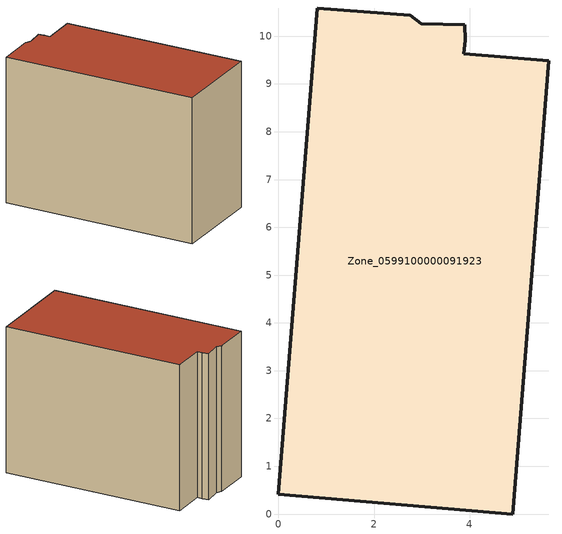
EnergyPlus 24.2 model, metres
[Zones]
Zone_0599100000091923
 floor ground (C_G): 0,0.41 0.81,10.59 2.76,10.44 2.99,10.26 3.9,10.24 3.91,9.92 3.88,9.63 5.65,9.49 4.9,0 z0
 wall outside (C_F): 0.81,10.59 0,0.41 4.9,0 5.65,9.49 3.88,9.63 3.91,9.92 3.9,10.24 2.99,10.26 2.76,10.44 0.81,10.59 z0:7.69
 roof outside (C_R): 2.76,10.44 0.81,10.59 0,0.41 4.9,0 5.65,9.49 3.88,9.63 3.91,9.92 3.9,10.24 2.99,10.26 z7.69
[BUILDING]
Pand.0599100000091923: North Axis=0; Terrain=City; Loads Convergence Tolerance Value=0.04; Temperature Convergence Tolerance Value=0.4; Solar Distribution=FullExterior; Maximum Number of Warmup Days=25; Minimum Number of Warmup Days=1
[Site:Location]
Rotterdam.The.Hague.AP_ZH_NLD Design_Conditions: Latitude=51.96; Longitude=4.45; Time Zone=1; Elevation=-4.5
[SITE:GROUNDTEMPERATURE:BUILDINGSURFACE]
18, 18, 18, 18, 18, 18, 18, 18, 18, 18, 18, 18
[MATERIAL] Thermal Absorptance=0.9; Solar Absorptance=0.7; Visible Absorptance=0.7
Name | Roughness | Thickness | Conductivity | Density | Specific Heat
G.TI.1946 | MediumSmooth | 0.15 | 1 | 540 | 1210
F.TI.1946 | Rough | 0.3 | 0.857143 | 1920 | 840
R.TI.1946 | MediumRough | 0.2 | 0.1 | 1500 | 1000
[CONSTRUCTION]
C_G: G.TI.1946
C_F: F.TI.1946
C_R: R.TI.1946
[ZONE]
Zone_0599100000091923: Type=1; Multiplier=1; Ceiling Height=Autocalculate; Volume=Autocalculate; Floor Area=autocalculate; Part of Total Floor Area=Yes
[ZONEINFILTRATION:DESIGNFLOWRATE]
Infil_Zone_0599100000091923: Zone or ZoneList or Space or SpaceList=Zone_0599100000091923; Schedule=AlwaysOn; Design Flow Rate Calculation Method=Flow/Area; Flow Rate per Floor Area=0.003; Constant Term Coefficient=1; Temperature Term Coefficient=0; Velocity Term Coefficient=0; Velocity Squared Term Coefficient=0
[HVACTEMPLATE:ZONE:IDEALLOADSAIRSYSTEM]
Zone_0599100000091923: Maximum Heating Supply Air Temperature=50; Minimum Cooling Supply Air Temperature=13; Maximum Heating Supply Air Humidity Ratio=0.0156; Minimum Cooling Supply Air Humidity Ratio=0.0077; Heating Limit=NoLimit; Cooling Limit=NoLimit; Dehumidification Control Type=ConstantSensibleHeatRatio; Cooling Sensible Heat Ratio=0.7; Dehumidification Setpoint=60; Humidification Control Type=None; Humidification Setpoint=30; Outdoor Air Method=None; Outdoor Air Flow Rate per Person=0.00944; Outdoor Air Flow Rate per Zone Floor Area=0; Outdoor Air Flow Rate per Zone=0; Demand Controlled Ventilation Type=None; Outdoor Air Economizer Type=NoEconomizer; Heat Recovery Type=None; Sensible Heat Recovery Effectiveness=0.7; Latent Heat Recovery Effectiveness=0.65
[ZONECONTROL:THERMOSTAT]
ThermostatControl_Zone_0599100000091923: Zone or ZoneList=Zone_0599100000091923; Control Type Schedule=DualSetpointControlType; Control 1=Thermostat_Zone_0599100000091923; Temperature Difference Between Cutout And Setpoint=0
[THERMOSTATSETPOINT:DUALSETPOINT]
Thermostat_Zone_0599100000091923: Heating Setpoint Temperature Schedule=HeatingSetpoint_Zone_0599100000091923; Cooling Setpoint Temperature Schedule=CoolingSetpoint_Zone_0599100000091923
[SCHEDULE:COMPACT]
HeatingSetpoint_Zone_0599100000091923: Through: 12/31, For: AllDays, Until: 24:00, 21
CoolingSetpoint_Zone_0599100000091923: Through: 12/31, For: AllDays, Until: 24:00, 24
DualSetpointControlType: Through: 12/31, For: AllDays, Until: 24:00, 4
AlwaysOn: Through: 12/31, For: AllDays, Until: 24:00, 1
